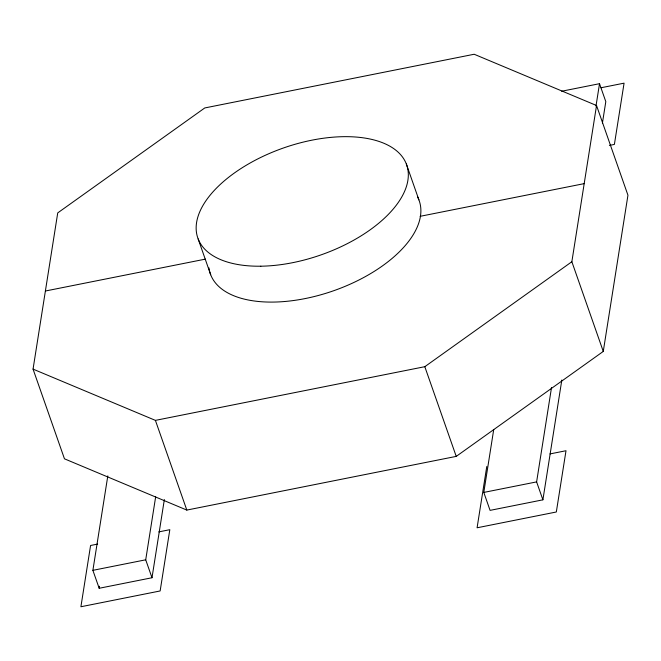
<?xml version="1.0" encoding="UTF-8"?>
<svg xmlns="http://www.w3.org/2000/svg" width="661" height="661" viewBox="0 0 661 661"><rect width="100%" height="100%" fill="white"/><g stroke="black" fill="none" stroke-linecap="round" stroke-linejoin="round"><path stroke-width="0.99" d="M33.05 369.119L57.73 212.9L204.77 107.95L474.177 54.252L596.536 105.512L627.95 195.21L603.27 351.429L456.23 456.387L186.823 510.077L64.464 458.817L33.05 369.119L155.409 420.379L424.816 366.69L571.856 261.731L596.536 105.512M164.349 499.559L151.997 577.747L99.175 588.273L92.887 570.336L107.809 475.903M99.175 588.273L99.489 586.241M151.997 577.747L145.717 559.809L155.657 496.849M486.769 466.526L477.085 527.784L556.322 511.994L566.006 450.728L549.952 453.925M561.825 380.017L542.896 499.832L490.074 510.366L483.794 492.42L493.734 429.468M542.896 499.832L536.616 481.894L551.53 387.462M595.991 106.033L599.519 83.691L561.652 91.243M602.435 122.954L605.807 101.637L599.519 83.691M601.006 87.756L624.075 83.162L614.391 144.42L609.376 145.42M45.386 291.014L205.414 259.12M420.123 216.321L584.2 183.626M97.605 544.086L90.582 545.49L80.906 606.748L160.144 590.959L169.819 529.692L158.789 531.89M92.887 570.336L145.717 559.809M483.794 492.42L536.616 481.894M571.856 261.731L603.27 351.429M406.325 163.978L418.892 199.853M424.816 366.69L456.23 456.387M198.135 238.902L210.702 274.778M155.409 420.379L186.823 510.077M417.645 197.077A110.643 56.656 -19.3 0 1 331.541 291.468A110.643 56.656 -19.3 0 1 208.959 267.903M260.839 266.201A110.643 56.656 -19.3 0 0 407.523 167.836A110.643 56.656 -19.3 0 0 238.324 170.274A110.643 56.656 -19.3 0 0 260.839 266.201"/></g></svg>
